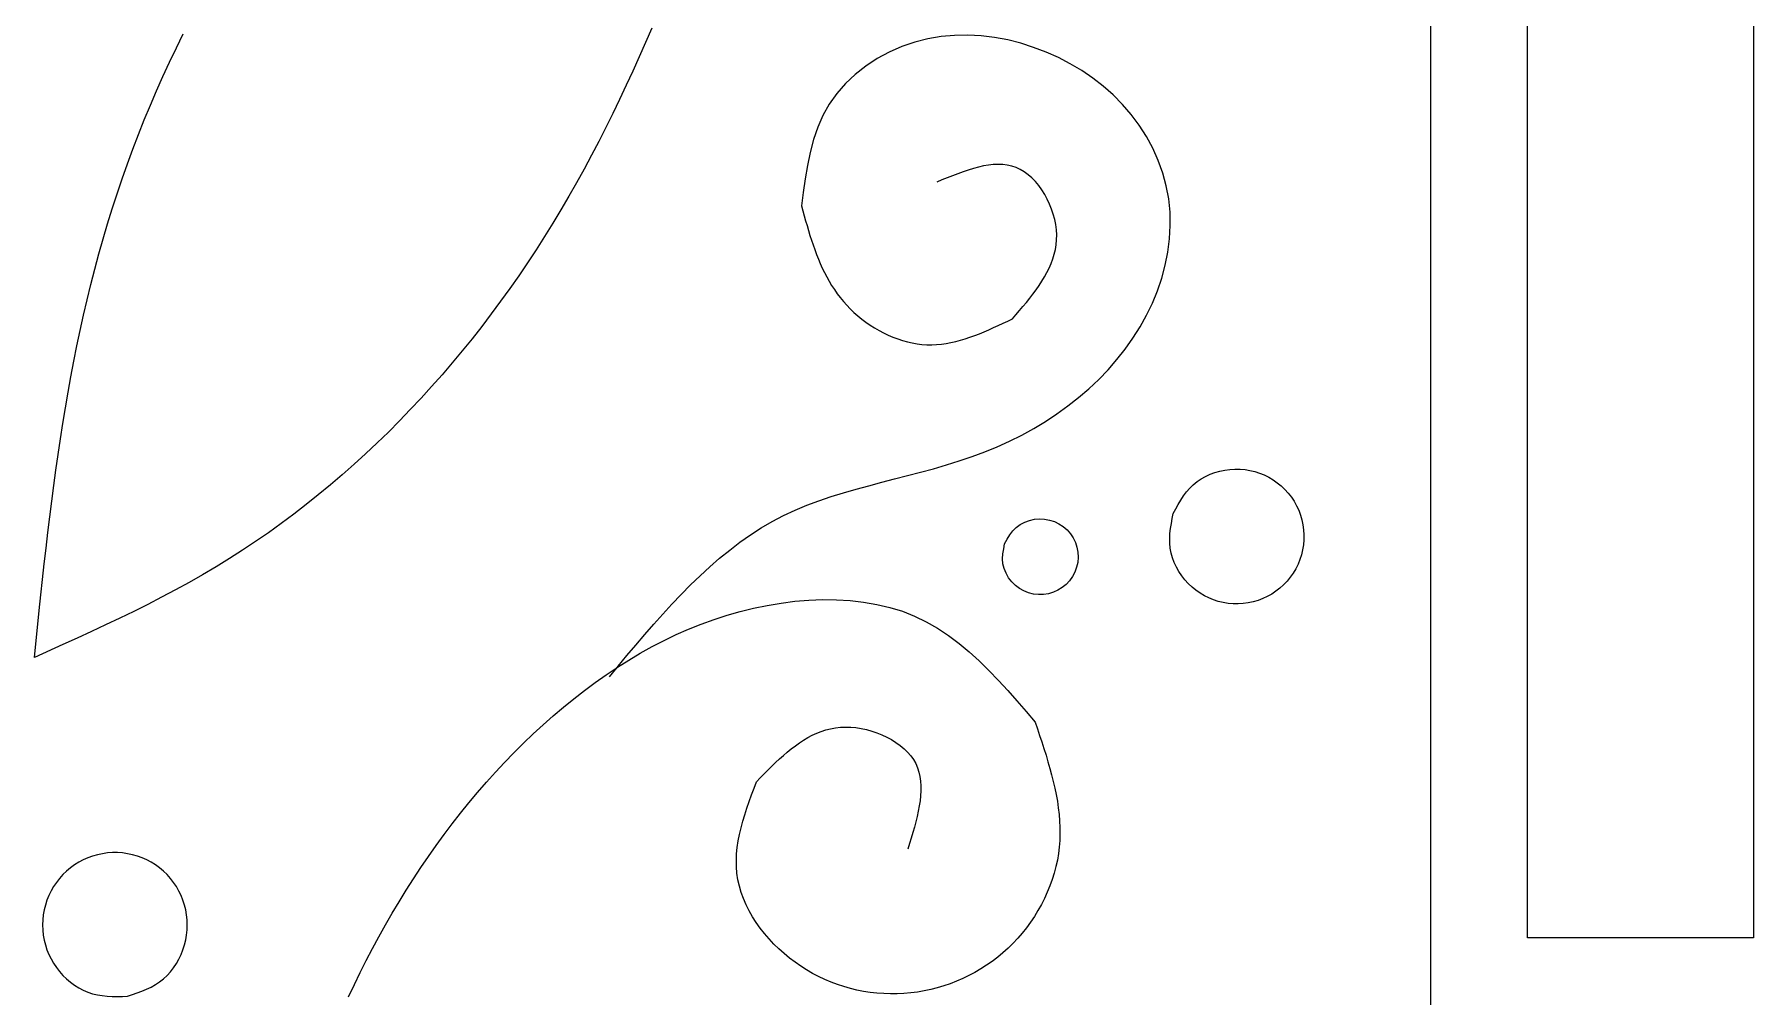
# Model space of a CAD drawing. Extents: x -3475 to 3475, y -2114 to 2114.
# Drawn here: x -1387 to -875, y -1277 to -990 of the extents above; entities that cross this region are included whole.
import ezdxf

# ---------------------------------------------------------------- set-up
doc = ezdxf.new("R2010")
doc.units = 0
doc.header["$MEASUREMENT"] = 0
doc.layers.get('0').update_dxf_attribs({"linetype": 'CONTINUOUS'})

msp = doc.modelspace()

# ---------------------------------------------------------------- linework, layer by layer
for p, q in [((-875.29, -569.47), (-875.29, -1259.09)), ((-971.45, -884.08), (-971.45, -1845.65)), ((-942.6, -1259.09), (-942.6, -884.08)), ((-1344.61, -994.37), (-1342.54, -990.16)), ((-1203.17, -988.52), (-1205.02, -992.79)), ((-1120.97, -991.69), (-1124.88, -992.7)), ((-1117.03, -991.02), (-1120.97, -991.69)), ((-1113.06, -990.65), (-1117.03, -991.02)), ((-1109.08, -990.58), (-1113.06, -990.65)), ((-1105.1, -990.8), (-1109.08, -990.58)), ((-1101.15, -991.28), (-1105.1, -990.8)), ((-1097.23, -992.02), (-1101.15, -991.28)), ((-1093.35, -993), (-1097.23, -992.02)), ((-1346.62, -998.61), (-1344.61, -994.37)), ((-1206.89, -997.05), (-1208.8, -1001.29)), ((-1205.02, -992.79), (-1206.89, -997.05)), ((-1132.46, -995.66), (-1136.04, -997.59)), ((-1128.72, -994.02), (-1132.46, -995.66)), ((-1124.88, -992.7), (-1128.72, -994.02)), ((-1089.54, -994.22), (-1093.35, -993)), ((-1085.8, -995.64), (-1089.54, -994.22)), ((-1082.16, -997.27), (-1085.8, -995.64)), ((-1078.62, -999.1), (-1082.16, -997.27)), ((-1348.59, -1002.87), (-1346.62, -998.61)), ((-1208.8, -1001.29), (-1210.74, -1005.51)), ((-1142.62, -1002.27), (-1145.52, -1004.99)), ((-1139.45, -999.8), (-1142.62, -1002.27)), ((-1136.04, -997.59), (-1139.45, -999.8)), ((-1075.21, -1001.13), (-1078.62, -999.1)), ((-1071.93, -1003.35), (-1075.21, -1001.13)), ((-1352.34, -1011.46), (-1350.49, -1007.15)), ((-1350.49, -1007.15), (-1348.59, -1002.87)), ((-1210.74, -1005.51), (-1212.72, -1009.71)), ((-1145.52, -1004.99), (-1148.12, -1007.94)), ((-1068.8, -1005.78), (-1071.93, -1003.35)), ((-1065.84, -1008.39), (-1068.8, -1005.78)), ((-1354.14, -1015.79), (-1352.34, -1011.46)), ((-1212.72, -1009.71), (-1214.74, -1013.9)), ((-1150.36, -1011.1), (-1152.23, -1014.46)), ((-1148.12, -1007.94), (-1150.36, -1011.1)), ((-1063.06, -1011.2), (-1065.84, -1008.39)), ((-1060.48, -1014.21), (-1063.06, -1011.2)), ((-1355.88, -1020.15), (-1354.14, -1015.79)), ((-1214.74, -1013.9), (-1216.8, -1018.07)), ((-1153.76, -1017.99), (-1155.01, -1021.67)), ((-1152.23, -1014.46), (-1153.76, -1017.99)), ((-1058.12, -1017.4), (-1060.48, -1014.21)), ((-1055.98, -1020.75), (-1058.12, -1017.4)), ((-1357.56, -1024.52), (-1355.88, -1020.15)), ((-1218.91, -1022.21), (-1221.06, -1026.33)), ((-1216.8, -1018.07), (-1218.91, -1022.21)), ((-1155.01, -1021.67), (-1156.02, -1025.47)), ((-1054.09, -1024.26), (-1055.98, -1020.75)), ((-1359.18, -1028.92), (-1357.56, -1024.52)), ((-1221.06, -1026.33), (-1223.26, -1030.43)), ((-1156.02, -1025.47), (-1156.83, -1029.37)), ((-1052.46, -1027.89), (-1054.09, -1024.26)), ((-1051.12, -1031.63), (-1052.46, -1027.89)), ((-1362.24, -1037.78), (-1360.74, -1033.34)), ((-1360.74, -1033.34), (-1359.18, -1028.92)), ((-1223.26, -1030.43), (-1225.52, -1034.5)), ((-1156.83, -1029.37), (-1157.5, -1033.35)), ((-1115.21, -1033.03), (-1116.79, -1033.68)), ((-1113.64, -1032.41), (-1115.21, -1033.03)), ((-1112.07, -1031.81), (-1113.64, -1032.41)), ((-1110.52, -1031.24), (-1112.07, -1031.81)), ((-1108.97, -1030.72), (-1110.52, -1031.24)), ((-1107.44, -1030.26), (-1108.97, -1030.72)), ((-1105.93, -1029.85), (-1107.44, -1030.26)), ((-1104.44, -1029.52), (-1105.93, -1029.85)), ((-1102.97, -1029.27), (-1104.44, -1029.52)), ((-1101.53, -1029.11), (-1102.97, -1029.27)), ((-1100.11, -1029.05), (-1101.53, -1029.11)), ((-1098.72, -1029.1), (-1100.11, -1029.05)), ((-1097.36, -1029.26), (-1098.72, -1029.1)), ((-1096.04, -1029.55), (-1097.36, -1029.26)), ((-1094.75, -1029.97), (-1096.04, -1029.55)), ((-1093.51, -1030.54), (-1094.75, -1029.97)), ((-1092.3, -1031.25), (-1093.51, -1030.54)), ((-1091.14, -1032.1), (-1092.3, -1031.25)), ((-1090.04, -1033.07), (-1091.14, -1032.1)), ((-1088.99, -1034.16), (-1090.04, -1033.07)), ((-1050.07, -1035.45), (-1051.12, -1031.63)), ((-1363.69, -1042.23), (-1362.24, -1037.78)), ((-1225.52, -1034.5), (-1227.82, -1038.54)), ((-1158.07, -1037.37), (-1158.59, -1041.42)), ((-1157.5, -1033.35), (-1158.07, -1037.37)), ((-1116.79, -1033.68), (-1118.36, -1034.33)), ((-1088, -1035.34), (-1088.99, -1034.16)), ((-1087.08, -1036.61), (-1088, -1035.34)), ((-1086.23, -1037.96), (-1087.08, -1036.61)), ((-1085.47, -1039.37), (-1086.23, -1037.96)), ((-1049.34, -1039.33), (-1050.07, -1035.45)), ((-1365.07, -1046.7), (-1363.69, -1042.23)), ((-1230.18, -1042.55), (-1232.59, -1046.54)), ((-1227.82, -1038.54), (-1230.18, -1042.55)), ((-1158.59, -1041.42), (-1158.19, -1042.89)), ((-1158.19, -1042.89), (-1157.78, -1044.35)), ((-1084.78, -1040.83), (-1085.47, -1039.37)), ((-1084.18, -1042.33), (-1084.78, -1040.83)), ((-1083.67, -1043.86), (-1084.18, -1042.33)), ((-1048.94, -1043.26), (-1049.34, -1039.33)), ((-1048.86, -1047.22), (-1048.94, -1043.26)), ((-1366.39, -1051.2), (-1365.07, -1046.7)), ((-1232.59, -1046.54), (-1235.05, -1050.5)), ((-1157.78, -1044.35), (-1157.37, -1045.81)), ((-1157.37, -1045.81), (-1156.95, -1047.26)), ((-1156.95, -1047.26), (-1156.52, -1048.71)), ((-1083.26, -1045.41), (-1083.67, -1043.86)), ((-1082.95, -1046.95), (-1083.26, -1045.41)), ((-1082.75, -1048.49), (-1082.95, -1046.95)), ((-1082.66, -1050), (-1082.75, -1048.49)), ((-1049.08, -1051.17), (-1048.86, -1047.22)), ((-1367.66, -1055.7), (-1366.39, -1051.2)), ((-1235.05, -1050.5), (-1237.56, -1054.42)), ((-1156.52, -1048.71), (-1156.07, -1050.15)), ((-1156.07, -1050.15), (-1155.62, -1051.58)), ((-1155.62, -1051.58), (-1155.14, -1053)), ((-1155.14, -1053), (-1154.64, -1054.41)), ((-1083.06, -1054.38), (-1082.82, -1052.95)), ((-1082.82, -1052.95), (-1082.69, -1051.49)), ((-1082.69, -1051.49), (-1082.66, -1050)), ((-1049.59, -1055.12), (-1049.08, -1051.17)), ((-1368.87, -1060.23), (-1367.66, -1055.7)), ((-1240.12, -1058.31), (-1242.74, -1062.17)), ((-1237.56, -1054.42), (-1240.12, -1058.31)), ((-1154.64, -1054.41), (-1154.12, -1055.81)), ((-1154.12, -1055.81), (-1153.58, -1057.19)), ((-1153.58, -1057.19), (-1153, -1058.55)), ((-1153, -1058.55), (-1152.4, -1059.9)), ((-1084.91, -1059.88), (-1084.32, -1058.54)), ((-1084.32, -1058.54), (-1083.82, -1057.17)), ((-1083.82, -1057.17), (-1083.39, -1055.79)), ((-1083.39, -1055.79), (-1083.06, -1054.38)), ((-1050.37, -1059.03), (-1049.59, -1055.12)), ((-1370.03, -1064.76), (-1368.87, -1060.23)), ((-1242.74, -1062.17), (-1245.41, -1065.99)), ((-1152.4, -1059.9), (-1151.76, -1061.23)), ((-1151.76, -1061.23), (-1151.09, -1062.53)), ((-1151.09, -1062.53), (-1150.37, -1063.81)), ((-1150.37, -1063.81), (-1149.62, -1065.07)), ((-1087.91, -1065.08), (-1087.07, -1063.8)), ((-1087.07, -1063.8), (-1086.29, -1062.51)), ((-1086.29, -1062.51), (-1085.56, -1061.2)), ((-1085.56, -1061.2), (-1084.91, -1059.88)), ((-1052.69, -1066.66), (-1051.41, -1062.88)), ((-1051.41, -1062.88), (-1050.37, -1059.03)), ((-1371.14, -1069.31), (-1370.03, -1064.76)), ((-1245.41, -1065.99), (-1248.13, -1069.77)), ((-1149.62, -1065.07), (-1148.82, -1066.31)), ((-1148.82, -1066.31), (-1147.98, -1067.51)), ((-1147.98, -1067.51), (-1147.09, -1068.69)), ((-1147.09, -1068.69), (-1146.14, -1069.84)), ((-1091.68, -1070.08), (-1090.69, -1068.84)), ((-1090.69, -1068.84), (-1089.72, -1067.6)), ((-1089.72, -1067.6), (-1088.79, -1066.34)), ((-1088.79, -1066.34), (-1087.91, -1065.08)), ((-1054.2, -1070.35), (-1052.69, -1066.66)), ((-1373.2, -1078.45), (-1372.2, -1073.87)), ((-1372.2, -1073.87), (-1371.14, -1069.31)), ((-1250.91, -1073.52), (-1253.73, -1077.23)), ((-1248.13, -1069.77), (-1250.91, -1073.52)), ((-1146.14, -1069.84), (-1145.15, -1070.96)), ((-1145.15, -1070.96), (-1144.1, -1072.04)), ((-1144.1, -1072.04), (-1143, -1073.09)), ((-1143, -1073.09), (-1141.85, -1074.09)), ((-1141.85, -1074.09), (-1140.66, -1075.06)), ((-1095.84, -1074.98), (-1094.78, -1073.76)), ((-1094.78, -1073.76), (-1093.73, -1072.54)), ((-1093.73, -1072.54), (-1092.7, -1071.31)), ((-1092.7, -1071.31), (-1091.68, -1070.08)), ((-1057.85, -1077.4), (-1055.93, -1073.93)), ((-1055.93, -1073.93), (-1054.2, -1070.35)), ((-1374.17, -1083.03), (-1373.2, -1078.45)), ((-1253.73, -1077.23), (-1256.61, -1080.89)), ((-1140.66, -1075.06), (-1139.43, -1075.98)), ((-1139.43, -1075.98), (-1138.16, -1076.86)), ((-1138.16, -1076.86), (-1136.86, -1077.68)), ((-1136.86, -1077.68), (-1135.53, -1078.45)), ((-1135.53, -1078.45), (-1134.17, -1079.17)), ((-1134.17, -1079.17), (-1132.79, -1079.83)), ((-1105.64, -1079.41), (-1104.24, -1078.84)), ((-1104.24, -1078.84), (-1102.83, -1078.24)), ((-1102.83, -1078.24), (-1101.43, -1077.61)), ((-1101.43, -1077.61), (-1100.03, -1076.97)), ((-1100.03, -1076.97), (-1098.63, -1076.32)), ((-1098.63, -1076.32), (-1097.23, -1075.65)), ((-1097.23, -1075.65), (-1095.84, -1074.98)), ((-1059.97, -1080.76), (-1057.85, -1077.4)), ((-1375.09, -1087.63), (-1374.17, -1083.03)), ((-1256.61, -1080.89), (-1259.54, -1084.52)), ((-1132.79, -1079.83), (-1131.39, -1080.42)), ((-1131.39, -1080.42), (-1129.97, -1080.96)), ((-1129.97, -1080.96), (-1128.54, -1081.43)), ((-1128.54, -1081.43), (-1127.1, -1081.83)), ((-1127.1, -1081.83), (-1125.65, -1082.15)), ((-1125.65, -1082.15), (-1124.2, -1082.41)), ((-1124.2, -1082.41), (-1122.75, -1082.58)), ((-1122.75, -1082.58), (-1121.3, -1082.68)), ((-1121.3, -1082.68), (-1119.85, -1082.7)), ((-1119.85, -1082.7), (-1118.41, -1082.64)), ((-1118.41, -1082.64), (-1116.98, -1082.51)), ((-1116.98, -1082.51), (-1115.55, -1082.31)), ((-1115.55, -1082.31), (-1114.12, -1082.05)), ((-1114.12, -1082.05), (-1112.7, -1081.73)), ((-1112.7, -1081.73), (-1111.28, -1081.35)), ((-1111.28, -1081.35), (-1109.87, -1080.93)), ((-1109.87, -1080.93), (-1108.46, -1080.47)), ((-1108.46, -1080.47), (-1107.05, -1079.96)), ((-1107.05, -1079.96), (-1105.64, -1079.41)), ((-1064.75, -1087.13), (-1062.27, -1084)), ((-1062.27, -1084), (-1059.97, -1080.76)), ((-1375.96, -1092.23), (-1375.09, -1087.63)), ((-1262.53, -1088.11), (-1265.56, -1091.65)), ((-1259.54, -1084.52), (-1262.53, -1088.11)), ((-1067.38, -1090.13), (-1064.75, -1087.13)), ((-1376.8, -1096.84), (-1375.96, -1092.23)), ((-1265.56, -1091.65), (-1268.65, -1095.14)), ((-1073.1, -1095.77), (-1070.17, -1093.01)), ((-1070.17, -1093.01), (-1067.38, -1090.13)), ((-1377.6, -1101.46), (-1376.8, -1096.84)), ((-1271.79, -1098.59), (-1274.99, -1102)), ((-1268.65, -1095.14), (-1271.79, -1098.59)), ((-1079.34, -1100.89), (-1076.16, -1098.39)), ((-1076.16, -1098.39), (-1073.1, -1095.77)), ((-1378.36, -1106.08), (-1377.6, -1101.46)), ((-1274.99, -1102), (-1278.23, -1105.35)), ((-1086.02, -1105.49), (-1082.63, -1103.26)), ((-1082.63, -1103.26), (-1079.34, -1100.89)), ((-1379.09, -1110.71), (-1378.36, -1106.08)), ((-1281.53, -1108.66), (-1284.88, -1111.91)), ((-1278.23, -1105.35), (-1281.53, -1108.66)), ((-1096.68, -1111.37), (-1093.05, -1109.55)), ((-1093.05, -1109.55), (-1089.49, -1107.59)), ((-1089.49, -1107.59), (-1086.02, -1105.49)), ((-1379.78, -1115.34), (-1379.09, -1110.71)), ((-1288.28, -1115.11), (-1291.73, -1118.26)), ((-1284.88, -1111.91), (-1288.28, -1115.11)), ((-1107.86, -1115.98), (-1104.09, -1114.58)), ((-1104.09, -1114.58), (-1100.36, -1113.04)), ((-1100.36, -1113.04), (-1096.68, -1111.37)), ((-1381.08, -1124.61), (-1380.44, -1119.97)), ((-1380.44, -1119.97), (-1379.78, -1115.34)), ((-1291.73, -1118.26), (-1295.23, -1121.35)), ((-1123.19, -1120.63), (-1119.34, -1119.57)), ((-1119.34, -1119.57), (-1115.49, -1118.46)), ((-1115.49, -1118.46), (-1111.67, -1117.26)), ((-1111.67, -1117.26), (-1107.86, -1115.98)), ((-1035.56, -1120.69), (-1034.1, -1120.28)), ((-1034.1, -1120.28), (-1032.62, -1119.97)), ((-1032.62, -1119.97), (-1031.12, -1119.77)), ((-1031.12, -1119.77), (-1029.62, -1119.68)), ((-1029.62, -1119.68), (-1028.11, -1119.7)), ((-1028.11, -1119.7), (-1026.62, -1119.83)), ((-1026.62, -1119.83), (-1025.15, -1120.07)), ((-1025.15, -1120.07), (-1023.69, -1120.42)), ((-1381.68, -1129.25), (-1381.08, -1124.61)), ((-1298.77, -1124.38), (-1302.37, -1127.35)), ((-1295.23, -1121.35), (-1298.77, -1124.38)), ((-1142.32, -1125.65), (-1138.54, -1124.62)), ((-1138.54, -1124.62), (-1134.73, -1123.62)), ((-1134.73, -1123.62), (-1130.89, -1122.63)), ((-1130.89, -1122.63), (-1127.05, -1121.64)), ((-1127.05, -1121.64), (-1123.19, -1120.63)), ((-1044.02, -1126.5), (-1043.06, -1125.39)), ((-1043.06, -1125.39), (-1042.02, -1124.35)), ((-1042.02, -1124.35), (-1040.89, -1123.42)), ((-1040.89, -1123.42), (-1039.66, -1122.58)), ((-1039.66, -1122.58), (-1038.35, -1121.85)), ((-1038.35, -1121.85), (-1036.98, -1121.22)), ((-1036.98, -1121.22), (-1035.56, -1120.69)), ((-1023.69, -1120.42), (-1022.27, -1120.87)), ((-1022.27, -1120.87), (-1020.88, -1121.44)), ((-1020.88, -1121.44), (-1019.54, -1122.11)), ((-1019.54, -1122.11), (-1018.25, -1122.88)), ((-1018.25, -1122.88), (-1017.02, -1123.74)), ((-1017.02, -1123.74), (-1015.86, -1124.69)), ((-1015.86, -1124.69), (-1014.77, -1125.73)), ((-1382.27, -1133.89), (-1381.68, -1129.25)), ((-1306.01, -1130.26), (-1309.7, -1133.11)), ((-1302.37, -1127.35), (-1306.01, -1130.26)), ((-1160.51, -1131.91), (-1156.99, -1130.45)), ((-1156.99, -1130.45), (-1153.4, -1129.12)), ((-1153.4, -1129.12), (-1149.76, -1127.88)), ((-1149.76, -1127.88), (-1146.06, -1126.73)), ((-1146.06, -1126.73), (-1142.32, -1125.65)), ((-1047.25, -1131.54), (-1046.5, -1130.22)), ((-1046.5, -1130.22), (-1045.72, -1128.94)), ((-1045.72, -1128.94), (-1044.9, -1127.69)), ((-1044.9, -1127.69), (-1044.02, -1126.5)), ((-1014.77, -1125.73), (-1013.76, -1126.84)), ((-1013.76, -1126.84), (-1012.84, -1128.02)), ((-1012.84, -1128.02), (-1012.01, -1129.27)), ((-1012.01, -1129.27), (-1011.28, -1130.58)), ((-1382.83, -1138.54), (-1382.27, -1133.89)), ((-1309.7, -1133.11), (-1313.44, -1135.89)), ((-1170.58, -1137.18), (-1167.3, -1135.27)), ((-1167.3, -1135.27), (-1163.95, -1133.51)), ((-1163.95, -1133.51), (-1160.51, -1131.91)), ((-1093.51, -1136.16), (-1092.18, -1135.45)), ((-1092.18, -1135.45), (-1090.75, -1134.94)), ((-1090.75, -1134.94), (-1089.26, -1134.62)), ((-1089.26, -1134.62), (-1087.75, -1134.5)), ((-1087.75, -1134.5), (-1086.25, -1134.57)), ((-1086.25, -1134.57), (-1084.77, -1134.84)), ((-1084.77, -1134.84), (-1083.34, -1135.3)), ((-1083.34, -1135.3), (-1081.99, -1135.96)), ((-1048.55, -1135.84), (-1048.28, -1134.35)), ((-1048.28, -1134.35), (-1047.99, -1132.86)), ((-1047.99, -1132.86), (-1047.25, -1131.54)), ((-1011.28, -1130.58), (-1010.65, -1131.94)), ((-1010.65, -1131.94), (-1010.12, -1133.35)), ((-1010.12, -1133.35), (-1009.69, -1134.78)), ((-1009.69, -1134.78), (-1009.38, -1136.25)), ((-1383.37, -1143.19), (-1382.83, -1138.54)), ((-1317.22, -1138.6), (-1321.05, -1141.25)), ((-1313.44, -1135.89), (-1317.22, -1138.6)), ((-1176.9, -1141.43), (-1173.78, -1139.24)), ((-1173.78, -1139.24), (-1170.58, -1137.18)), ((-1098.15, -1141.91), (-1097.41, -1140.58)), ((-1097.41, -1140.58), (-1096.61, -1139.29)), ((-1096.61, -1139.29), (-1095.73, -1138.1)), ((-1095.73, -1138.1), (-1094.71, -1137.04)), ((-1094.71, -1137.04), (-1093.51, -1136.16)), ((-1081.99, -1135.96), (-1080.73, -1136.79)), ((-1080.73, -1136.79), (-1079.59, -1137.78)), ((-1079.59, -1137.78), (-1078.59, -1138.91)), ((-1078.59, -1138.91), (-1077.76, -1140.16)), ((-1077.76, -1140.16), (-1077.1, -1141.52)), ((-1049.04, -1140.28), (-1048.95, -1138.81)), ((-1049.03, -1141.75), (-1049.04, -1140.28)), ((-1048.95, -1138.81), (-1048.78, -1137.33)), ((-1048.78, -1137.33), (-1048.55, -1135.84)), ((-1009.38, -1136.25), (-1009.18, -1137.74)), ((-1009.11, -1140.73), (-1009.24, -1142.23)), ((-1009.18, -1137.74), (-1009.09, -1139.23)), ((-1009.09, -1139.23), (-1009.11, -1140.73)), ((-1383.9, -1147.83), (-1383.37, -1143.19)), ((-1324.92, -1143.82), (-1328.83, -1146.33)), ((-1321.05, -1141.25), (-1324.92, -1143.82)), ((-1182.96, -1146.2), (-1179.96, -1143.76)), ((-1179.96, -1143.76), (-1176.9, -1141.43)), ((-1098.74, -1146.38), (-1098.65, -1144.89)), ((-1098.65, -1144.89), (-1098.43, -1143.4)), ((-1098.43, -1143.4), (-1098.15, -1141.91)), ((-1077.1, -1141.52), (-1076.63, -1142.95)), ((-1076.63, -1142.95), (-1076.35, -1144.43)), ((-1076.35, -1144.43), (-1076.28, -1145.93)), ((-1048.9, -1143.21), (-1049.03, -1141.75)), ((-1048.63, -1144.66), (-1048.9, -1143.21)), ((-1048.22, -1146.09), (-1048.63, -1144.66)), ((-1009.83, -1145.17), (-1010.29, -1146.6)), ((-1009.48, -1143.71), (-1009.83, -1145.17)), ((-1009.24, -1142.23), (-1009.48, -1143.71)), ((-1384.41, -1152.49), (-1383.9, -1147.83)), ((-1332.79, -1148.76), (-1336.79, -1151.12)), ((-1328.83, -1146.33), (-1332.79, -1148.76)), ((-1188.78, -1151.4), (-1185.89, -1148.75)), ((-1185.89, -1148.75), (-1182.96, -1146.2)), ((-1098.64, -1147.84), (-1098.74, -1146.38)), ((-1098.3, -1149.29), (-1098.64, -1147.84)), ((-1097.73, -1150.69), (-1098.3, -1149.29)), ((-1096.96, -1152), (-1097.73, -1150.69)), ((-1077.24, -1150.32), (-1077.94, -1151.65)), ((-1076.73, -1148.9), (-1077.24, -1150.32)), ((-1076.4, -1147.43), (-1076.73, -1148.9)), ((-1076.28, -1145.93), (-1076.4, -1147.43)), ((-1047.7, -1147.5), (-1048.22, -1146.09)), ((-1047.05, -1148.86), (-1047.7, -1147.5)), ((-1046.3, -1150.17), (-1047.05, -1148.86)), ((-1045.45, -1151.43), (-1046.3, -1150.17)), ((-1012.3, -1150.62), (-1013.16, -1151.85)), ((-1011.53, -1149.33), (-1012.3, -1150.62)), ((-1010.86, -1147.99), (-1011.53, -1149.33)), ((-1010.29, -1146.6), (-1010.86, -1147.99)), ((-1384.92, -1157.14), (-1384.41, -1152.49)), ((-1344.89, -1155.64), (-1349, -1157.81)), ((-1340.82, -1153.41), (-1344.89, -1155.64)), ((-1336.79, -1151.12), (-1340.82, -1153.41)), ((-1194.41, -1156.97), (-1191.61, -1154.15)), ((-1191.61, -1154.15), (-1188.78, -1151.4)), ((-1096.03, -1153.2), (-1096.96, -1152)), ((-1094.95, -1154.27), (-1096.03, -1153.2)), ((-1093.75, -1155.18), (-1094.95, -1154.27)), ((-1092.45, -1155.92), (-1093.75, -1155.18)), ((-1091.06, -1156.48), (-1092.45, -1155.92)), ((-1082.28, -1155.73), (-1083.66, -1156.35)), ((-1081, -1154.94), (-1082.28, -1155.73)), ((-1079.84, -1153.99), (-1081, -1154.94)), ((-1078.81, -1152.88), (-1079.84, -1153.99)), ((-1077.94, -1151.65), (-1078.81, -1152.88)), ((-1044.52, -1152.62), (-1045.45, -1151.43)), ((-1043.5, -1153.74), (-1044.52, -1152.62)), ((-1042.4, -1154.78), (-1043.5, -1153.74)), ((-1041.24, -1155.73), (-1042.4, -1154.78)), ((-1040.02, -1156.59), (-1041.24, -1155.73)), ((-1017.43, -1156.03), (-1018.68, -1156.86)), ((-1016.25, -1155.11), (-1017.43, -1156.03)), ((-1015.14, -1154.1), (-1016.25, -1155.11)), ((-1014.11, -1153.01), (-1015.14, -1154.1)), ((-1013.16, -1151.85), (-1014.11, -1153.01)), ((-1385.41, -1161.79), (-1384.92, -1157.14)), ((-1353.13, -1159.93), (-1357.29, -1162.01)), ((-1349, -1157.81), (-1353.13, -1159.93)), ((-1199.88, -1162.84), (-1197.16, -1159.87)), ((-1197.16, -1159.87), (-1194.41, -1156.97)), ((-1176.82, -1162.04), (-1172.83, -1161.06)), ((-1172.83, -1161.06), (-1168.77, -1160.22)), ((-1168.77, -1160.22), (-1164.67, -1159.53)), ((-1164.67, -1159.53), (-1160.55, -1159.02)), ((-1160.55, -1159.02), (-1156.41, -1158.67)), ((-1156.41, -1158.67), (-1152.29, -1158.51)), ((-1152.29, -1158.51), (-1148.18, -1158.55)), ((-1148.18, -1158.55), (-1144.12, -1158.79)), ((-1144.12, -1158.79), (-1140.11, -1159.24)), ((-1140.11, -1159.24), (-1136.17, -1159.93)), ((-1136.17, -1159.93), (-1132.32, -1160.84)), ((-1132.32, -1160.84), (-1128.57, -1162)), ((-1089.6, -1156.85), (-1091.06, -1156.48)), ((-1088.1, -1157.03), (-1089.6, -1156.85)), ((-1086.59, -1157), (-1088.1, -1157.03)), ((-1085.1, -1156.77), (-1086.59, -1157)), ((-1083.66, -1156.35), (-1085.1, -1156.77)), ((-1038.73, -1157.35), (-1040.02, -1156.59)), ((-1037.39, -1158.02), (-1038.73, -1157.35)), ((-1036.01, -1158.59), (-1037.39, -1158.02)), ((-1034.58, -1159.04), (-1036.01, -1158.59)), ((-1033.13, -1159.39), (-1034.58, -1159.04)), ((-1031.65, -1159.64), (-1033.13, -1159.39)), ((-1030.15, -1159.77), (-1031.65, -1159.64)), ((-1028.65, -1159.79), (-1030.15, -1159.77)), ((-1027.15, -1159.7), (-1028.65, -1159.79)), ((-1025.66, -1159.49), (-1027.15, -1159.7)), ((-1024.19, -1159.18), (-1025.66, -1159.49)), ((-1022.75, -1158.75), (-1024.19, -1159.18)), ((-1021.35, -1158.22), (-1022.75, -1158.75)), ((-1019.99, -1157.59), (-1021.35, -1158.22)), ((-1018.68, -1156.86), (-1019.99, -1157.59)), ((-1386.85, -1175.75), (-1385.41, -1161.79)), ((-1365.67, -1166.05), (-1369.89, -1168.02)), ((-1361.47, -1164.04), (-1365.67, -1166.05)), ((-1357.29, -1162.01), (-1361.47, -1164.04)), ((-1205.24, -1168.92), (-1202.57, -1165.85)), ((-1202.57, -1165.85), (-1199.88, -1162.84)), ((-1192.18, -1167.3), (-1188.44, -1165.8)), ((-1188.44, -1165.8), (-1184.63, -1164.41)), ((-1184.63, -1164.41), (-1180.76, -1163.16)), ((-1180.76, -1163.16), (-1176.82, -1162.04)), ((-1128.57, -1162), (-1124.95, -1163.42)), ((-1124.95, -1163.42), (-1121.46, -1165.1)), ((-1121.46, -1165.1), (-1118.1, -1167.02)), ((-1374.12, -1169.97), (-1378.36, -1171.91)), ((-1369.89, -1168.02), (-1374.12, -1169.97)), ((-1207.89, -1172.02), (-1205.24, -1168.92)), ((-1203.05, -1172.5), (-1199.49, -1170.66)), ((-1199.49, -1170.66), (-1195.86, -1168.92)), ((-1195.86, -1168.92), (-1192.18, -1167.3)), ((-1118.1, -1167.02), (-1114.85, -1169.18)), ((-1114.85, -1169.18), (-1111.72, -1171.53)), ((-1378.36, -1171.91), (-1386.85, -1175.75)), ((-1213.38, -1178.63), (-1210, -1176.49)), ((-1213.15, -1178.29), (-1210.52, -1175.15)), ((-1210.52, -1175.15), (-1207.89, -1172.02)), ((-1210, -1176.49), (-1206.55, -1174.45)), ((-1206.55, -1174.45), (-1203.05, -1172.5)), ((-1111.72, -1171.53), (-1108.68, -1174.07)), ((-1108.68, -1174.07), (-1105.72, -1176.76)), ((-1219.98, -1183.16), (-1216.71, -1180.86)), ((-1216.71, -1180.86), (-1213.48, -1178.7)), ((-1215.77, -1181.45), (-1213.48, -1178.7)), ((-1213.48, -1178.7), (-1213.15, -1178.29)), ((-1213.48, -1178.7), (-1213.38, -1178.63)), ((-1105.72, -1176.76), (-1102.83, -1179.59)), ((-1102.83, -1179.59), (-1100.01, -1182.54)), ((-1226.35, -1188.01), (-1223.2, -1185.55)), ((-1223.2, -1185.55), (-1219.98, -1183.16)), ((-1100.01, -1182.54), (-1097.22, -1185.57)), ((-1097.22, -1185.57), (-1094.48, -1188.67)), ((-1232.51, -1193.13), (-1229.46, -1190.54)), ((-1229.46, -1190.54), (-1226.35, -1188.01)), ((-1094.48, -1188.67), (-1091.76, -1191.82)), ((-1091.76, -1191.82), (-1089.05, -1194.99)), ((-1238.45, -1198.49), (-1235.5, -1195.78)), ((-1235.5, -1195.78), (-1232.51, -1193.13)), ((-1151.34, -1197.27), (-1149.93, -1196.91)), ((-1149.93, -1196.91), (-1148.49, -1196.64)), ((-1148.49, -1196.64), (-1147.01, -1196.48)), ((-1147.01, -1196.48), (-1145.5, -1196.42)), ((-1145.5, -1196.42), (-1143.96, -1196.46)), ((-1143.96, -1196.46), (-1142.39, -1196.61)), ((-1142.39, -1196.61), (-1140.82, -1196.85)), ((-1140.82, -1196.85), (-1139.25, -1197.19)), ((-1089.05, -1194.99), (-1088.39, -1196.95)), ((-1088.39, -1196.95), (-1087.73, -1198.91)), ((-1244.17, -1204.08), (-1241.33, -1201.26)), ((-1241.33, -1201.26), (-1238.45, -1198.49)), ((-1161.63, -1202.89), (-1160.42, -1201.97)), ((-1160.42, -1201.97), (-1159.2, -1201.1)), ((-1159.2, -1201.1), (-1157.95, -1200.28)), ((-1157.95, -1200.28), (-1156.68, -1199.53)), ((-1156.68, -1199.53), (-1155.38, -1198.85)), ((-1155.38, -1198.85), (-1154.06, -1198.24)), ((-1154.06, -1198.24), (-1152.72, -1197.71)), ((-1152.72, -1197.71), (-1151.34, -1197.27)), ((-1139.25, -1197.19), (-1137.69, -1197.62)), ((-1137.69, -1197.62), (-1136.16, -1198.14)), ((-1136.16, -1198.14), (-1134.66, -1198.74)), ((-1134.66, -1198.74), (-1133.21, -1199.42)), ((-1133.21, -1199.42), (-1131.81, -1200.17)), ((-1131.81, -1200.17), (-1130.49, -1201)), ((-1130.49, -1201), (-1129.24, -1201.9)), ((-1129.24, -1201.9), (-1128.09, -1202.86)), ((-1087.73, -1198.91), (-1087.09, -1200.87)), ((-1087.09, -1200.87), (-1086.45, -1202.84)), ((-1249.68, -1209.88), (-1246.95, -1206.95)), ((-1246.95, -1206.95), (-1244.17, -1204.08)), ((-1167.47, -1208.1), (-1166.32, -1207)), ((-1166.32, -1207), (-1165.17, -1205.92)), ((-1165.17, -1205.92), (-1164, -1204.87)), ((-1164, -1204.87), (-1162.83, -1203.86)), ((-1162.83, -1203.86), (-1161.63, -1202.89)), ((-1128.09, -1202.86), (-1127.04, -1203.89)), ((-1127.04, -1203.89), (-1126.1, -1204.97)), ((-1126.1, -1204.97), (-1125.29, -1206.12)), ((-1125.29, -1206.12), (-1124.62, -1207.31)), ((-1086.45, -1202.84), (-1085.84, -1204.8)), ((-1085.84, -1204.8), (-1085.25, -1206.76)), ((-1085.25, -1206.76), (-1084.69, -1208.71)), ((-1252.35, -1212.86), (-1249.68, -1209.88)), ((-1171.99, -1212.68), (-1170.86, -1211.52)), ((-1170.86, -1211.52), (-1169.73, -1210.37)), ((-1169.73, -1210.37), (-1168.6, -1209.23)), ((-1168.6, -1209.23), (-1167.47, -1208.1)), ((-1124.62, -1207.31), (-1124.07, -1208.55)), ((-1124.07, -1208.55), (-1123.65, -1209.84)), ((-1123.65, -1209.84), (-1123.35, -1211.17)), ((-1123.35, -1211.17), (-1123.15, -1212.54)), ((-1084.69, -1208.71), (-1084.16, -1210.67)), ((-1084.16, -1210.67), (-1083.67, -1212.63)), ((-1257.55, -1218.95), (-1254.98, -1215.88)), ((-1254.98, -1215.88), (-1252.35, -1212.86)), ((-1174.15, -1218.58), (-1173.44, -1216.61)), ((-1173.44, -1216.61), (-1172.72, -1214.65)), ((-1172.72, -1214.65), (-1171.99, -1212.68)), ((-1123.15, -1216.86), (-1123.31, -1218.37)), ((-1123.15, -1212.54), (-1123.06, -1213.95)), ((-1123.06, -1215.39), (-1123.15, -1216.86)), ((-1123.06, -1213.95), (-1123.06, -1215.39)), ((-1083.67, -1212.63), (-1083.22, -1214.59)), ((-1083.22, -1214.59), (-1082.82, -1216.54)), ((-1082.82, -1216.54), (-1082.47, -1218.5)), ((-1262.53, -1225.22), (-1260.06, -1222.06)), ((-1260.06, -1222.06), (-1257.55, -1218.95)), ((-1176.04, -1224.46), (-1175.45, -1222.5)), ((-1175.45, -1222.5), (-1174.82, -1220.54)), ((-1174.82, -1220.54), (-1174.15, -1218.58)), ((-1123.84, -1221.44), (-1124.19, -1223.02)), ((-1123.54, -1219.89), (-1123.84, -1221.44)), ((-1123.31, -1218.37), (-1123.54, -1219.89)), ((-1082.47, -1218.5), (-1082.18, -1220.45)), ((-1082.18, -1220.45), (-1081.95, -1222.41)), ((-1081.95, -1222.41), (-1081.79, -1224.36)), ((-1264.94, -1228.42), (-1262.53, -1225.22)), ((-1177.03, -1228.36), (-1176.57, -1226.41)), ((-1176.57, -1226.41), (-1176.04, -1224.46)), ((-1125.02, -1226.21), (-1125.49, -1227.82)), ((-1124.59, -1224.6), (-1125.02, -1226.21)), ((-1124.19, -1223.02), (-1124.59, -1224.6)), ((-1081.79, -1224.36), (-1081.7, -1226.31)), ((-1081.7, -1226.31), (-1081.68, -1228.25)), ((-1269.61, -1234.94), (-1267.3, -1231.66)), ((-1267.3, -1231.66), (-1264.94, -1228.42)), ((-1177.9, -1234.18), (-1177.7, -1232.24)), ((-1177.7, -1232.24), (-1177.41, -1230.3)), ((-1177.41, -1230.3), (-1177.03, -1228.36)), ((-1126.49, -1231.07), (-1127, -1232.71)), ((-1125.98, -1229.44), (-1126.49, -1231.07)), ((-1125.49, -1227.82), (-1125.98, -1229.44)), ((-1081.89, -1232.14), (-1082.13, -1234.09)), ((-1081.74, -1230.2), (-1081.89, -1232.14)), ((-1081.68, -1228.25), (-1081.74, -1230.2)), ((-1374.92, -1237.45), (-1376.14, -1238.33)), ((-1373.64, -1236.66), (-1374.92, -1237.45)), ((-1372.31, -1235.95), (-1373.64, -1236.66)), ((-1370.94, -1235.34), (-1372.31, -1235.95)), ((-1369.53, -1234.83), (-1370.94, -1235.34)), ((-1368.08, -1234.41), (-1369.53, -1234.83)), ((-1366.61, -1234.1), (-1368.08, -1234.41)), ((-1365.12, -1233.89), (-1366.61, -1234.1)), ((-1363.62, -1233.79), (-1365.12, -1233.89)), ((-1362.12, -1233.79), (-1363.62, -1233.79)), ((-1360.62, -1233.89), (-1362.12, -1233.79)), ((-1359.13, -1234.1), (-1360.62, -1233.89)), ((-1357.66, -1234.41), (-1359.13, -1234.1)), ((-1356.21, -1234.82), (-1357.66, -1234.41)), ((-1354.8, -1235.34), (-1356.21, -1234.82)), ((-1353.43, -1235.95), (-1354.8, -1235.34)), ((-1352.1, -1236.66), (-1353.43, -1235.95)), ((-1350.83, -1237.45), (-1352.1, -1236.66)), ((-1349.61, -1238.34), (-1350.83, -1237.45)), ((-1271.87, -1238.25), (-1269.61, -1234.94)), ((-1177.98, -1236.1), (-1177.9, -1234.18)), ((-1177.96, -1238.02), (-1177.98, -1236.1)), ((-1082.89, -1237.96), (-1083.4, -1239.89)), ((-1082.47, -1236.03), (-1082.89, -1237.96)), ((-1082.13, -1234.09), (-1082.47, -1236.03)), ((-1380.3, -1242.64), (-1381.14, -1243.89)), ((-1379.37, -1241.46), (-1380.3, -1242.64)), ((-1378.37, -1240.34), (-1379.37, -1241.46)), ((-1377.29, -1239.3), (-1378.37, -1240.34)), ((-1376.14, -1238.33), (-1377.29, -1239.3)), ((-1348.46, -1239.3), (-1349.61, -1238.34)), ((-1347.38, -1240.34), (-1348.46, -1239.3)), ((-1346.37, -1241.46), (-1347.38, -1240.34)), ((-1345.45, -1242.65), (-1346.37, -1241.46)), ((-1344.61, -1243.9), (-1345.45, -1242.65)), ((-1276.23, -1244.98), (-1274.08, -1241.6)), ((-1274.08, -1241.6), (-1271.87, -1238.25)), ((-1177.8, -1239.93), (-1177.96, -1238.02)), ((-1177.51, -1241.84), (-1177.8, -1239.93)), ((-1177.09, -1243.73), (-1177.51, -1241.84)), ((-1084, -1241.79), (-1084.69, -1243.69)), ((-1083.4, -1239.89), (-1084, -1241.79)), ((-1383.11, -1247.94), (-1383.58, -1249.37)), ((-1382.55, -1246.54), (-1383.11, -1247.94)), ((-1381.89, -1245.19), (-1382.55, -1246.54)), ((-1381.14, -1243.89), (-1381.89, -1245.19)), ((-1343.86, -1245.2), (-1344.61, -1243.9)), ((-1343.2, -1246.55), (-1343.86, -1245.2)), ((-1342.63, -1247.95), (-1343.2, -1246.55)), ((-1342.17, -1249.38), (-1342.63, -1247.95)), ((-1278.34, -1248.39), (-1276.23, -1244.98)), ((-1176.53, -1245.6), (-1177.09, -1243.73)), ((-1175.85, -1247.45), (-1176.53, -1245.6)), ((-1175.06, -1249.28), (-1175.85, -1247.45)), ((-1086.3, -1247.4), (-1087.23, -1249.22)), ((-1085.46, -1245.56), (-1086.3, -1247.4)), ((-1084.69, -1243.69), (-1085.46, -1245.56)), ((-1384.2, -1252.31), (-1384.35, -1253.81)), ((-1383.94, -1250.83), (-1384.2, -1252.31)), ((-1383.58, -1249.37), (-1383.94, -1250.83)), ((-1341.8, -1250.83), (-1342.17, -1249.38)), ((-1341.54, -1252.31), (-1341.8, -1250.83)), ((-1341.39, -1253.8), (-1341.54, -1252.31)), ((-1282.39, -1255.3), (-1280.39, -1251.83)), ((-1280.39, -1251.83), (-1278.34, -1248.39)), ((-1174.15, -1251.08), (-1175.06, -1249.28)), ((-1173.15, -1252.85), (-1174.15, -1251.08)), ((-1172.04, -1254.57), (-1173.15, -1252.85)), ((-1089.3, -1252.74), (-1090.44, -1254.45)), ((-1088.23, -1251), (-1089.3, -1252.74)), ((-1087.23, -1249.22), (-1088.23, -1251)), ((-1384.35, -1253.81), (-1384.41, -1255.31)), ((-1384.41, -1255.31), (-1384.36, -1256.81)), ((-1384.36, -1256.81), (-1384.2, -1258.31)), ((-1384.2, -1258.31), (-1383.94, -1259.78)), ((-1341.81, -1259.77), (-1341.55, -1258.29)), ((-1341.55, -1258.29), (-1341.39, -1256.8)), ((-1341.34, -1255.3), (-1341.39, -1253.8)), ((-1341.39, -1256.8), (-1341.34, -1255.3)), ((-1284.34, -1258.8), (-1282.39, -1255.3)), ((-1170.85, -1256.25), (-1172.04, -1254.57)), ((-1169.57, -1257.88), (-1170.85, -1256.25)), ((-1168.21, -1259.46), (-1169.57, -1257.88)), ((-1092.93, -1257.72), (-1094.27, -1259.27)), ((-1091.65, -1256.11), (-1092.93, -1257.72)), ((-1090.44, -1254.45), (-1091.65, -1256.11)), ((-1383.94, -1259.78), (-1383.58, -1261.24)), ((-1383.58, -1261.24), (-1383.11, -1262.66)), ((-1383.11, -1262.66), (-1382.55, -1264.05)), ((-1343.19, -1264.09), (-1342.63, -1262.68)), ((-1342.63, -1262.68), (-1342.17, -1261.24)), ((-1342.17, -1261.24), (-1341.81, -1259.77)), ((-1288.09, -1265.87), (-1286.24, -1262.32)), ((-1286.24, -1262.32), (-1284.34, -1258.8)), ((-1166.78, -1260.99), (-1168.21, -1259.46)), ((-1165.29, -1262.45), (-1166.78, -1260.99)), ((-1163.74, -1263.84), (-1165.29, -1262.45)), ((-1097.13, -1262.21), (-1098.64, -1263.59)), ((-1095.67, -1260.77), (-1097.13, -1262.21)), ((-1094.27, -1259.27), (-1095.67, -1260.77)), ((-875.29, -1259.09), (-942.6, -1259.09)), ((-1382.55, -1264.05), (-1381.89, -1265.4)), ((-1381.89, -1265.4), (-1381.14, -1266.7)), ((-1381.14, -1266.7), (-1380.3, -1267.96)), ((-1380.3, -1267.96), (-1379.37, -1269.16)), ((-1346.36, -1269.23), (-1345.43, -1268.04)), ((-1345.43, -1268.04), (-1344.6, -1266.79)), ((-1344.6, -1266.79), (-1343.85, -1265.46)), ((-1343.85, -1265.46), (-1343.19, -1264.09)), ((-1289.89, -1269.45), (-1288.09, -1265.87)), ((-1162.14, -1265.16), (-1163.74, -1263.84)), ((-1160.49, -1266.41), (-1162.14, -1265.16)), ((-1158.8, -1267.58), (-1160.49, -1266.41)), ((-1157.07, -1268.68), (-1158.8, -1267.58)), ((-1105.21, -1268.4), (-1106.97, -1269.43)), ((-1103.5, -1267.31), (-1105.21, -1268.4)), ((-1101.83, -1266.14), (-1103.5, -1267.31)), ((-1100.21, -1264.9), (-1101.83, -1266.14)), ((-1098.64, -1263.59), (-1100.21, -1264.9)), ((-1379.37, -1269.16), (-1378.36, -1270.29)), ((-1378.36, -1270.29), (-1377.28, -1271.36)), ((-1377.28, -1271.36), (-1376.12, -1272.34)), ((-1376.12, -1272.34), (-1374.91, -1273.24)), ((-1374.91, -1273.24), (-1373.63, -1274.04)), ((-1353.48, -1274.4), (-1352.14, -1273.76)), ((-1352.14, -1273.76), (-1350.85, -1273.04)), ((-1350.85, -1273.04), (-1349.61, -1272.24)), ((-1349.61, -1272.24), (-1348.45, -1271.34)), ((-1348.45, -1271.34), (-1347.37, -1270.33)), ((-1347.37, -1270.33), (-1346.36, -1269.23)), ((-1293.34, -1276.67), (-1291.64, -1273.05)), ((-1291.64, -1273.05), (-1289.89, -1269.45)), ((-1155.3, -1269.7), (-1157.07, -1268.68)), ((-1153.5, -1270.64), (-1155.3, -1269.7)), ((-1151.66, -1271.5), (-1153.5, -1270.64)), ((-1149.8, -1272.29), (-1151.66, -1271.5)), ((-1147.9, -1273), (-1149.8, -1272.29)), ((-1145.99, -1273.63), (-1147.9, -1273)), ((-1144.05, -1274.19), (-1145.99, -1273.63)), ((-1116.25, -1273.44), (-1118.19, -1274.01)), ((-1114.34, -1272.79), (-1116.25, -1273.44)), ((-1112.45, -1272.06), (-1114.34, -1272.79)), ((-1110.59, -1271.26), (-1112.45, -1272.06)), ((-1108.76, -1270.38), (-1110.59, -1271.26)), ((-1106.97, -1269.43), (-1108.76, -1270.38)), ((-1373.63, -1274.04), (-1372.31, -1274.73)), ((-1372.31, -1274.73), (-1370.94, -1275.31)), ((-1370.94, -1275.31), (-1369.54, -1275.76)), ((-1369.54, -1275.76), (-1368.11, -1276.09)), ((-1368.11, -1276.09), (-1366.65, -1276.32)), ((-1366.65, -1276.32), (-1365.17, -1276.46)), ((-1365.17, -1276.46), (-1363.68, -1276.54)), ((-1363.68, -1276.54), (-1362.17, -1276.56)), ((-1362.17, -1276.56), (-1360.65, -1276.55)), ((-1360.65, -1276.55), (-1359.13, -1276.52)), ((-1359.13, -1276.52), (-1357.69, -1276.03)), ((-1357.69, -1276.03), (-1356.27, -1275.52)), ((-1356.27, -1275.52), (-1354.86, -1274.98)), ((-1354.86, -1274.98), (-1353.48, -1274.4)), ((-1142.09, -1274.66), (-1144.05, -1274.19)), ((-1140.12, -1275.05), (-1142.09, -1274.66)), ((-1138.14, -1275.36), (-1140.12, -1275.05)), ((-1136.14, -1275.59), (-1138.14, -1275.36)), ((-1134.14, -1275.74), (-1136.14, -1275.59)), ((-1132.13, -1275.81), (-1134.14, -1275.74)), ((-1130.12, -1275.8), (-1132.13, -1275.81)), ((-1128.11, -1275.7), (-1130.12, -1275.8)), ((-1126.11, -1275.52), (-1128.11, -1275.7)), ((-1124.11, -1275.26), (-1126.11, -1275.52)), ((-1122.12, -1274.93), (-1124.11, -1275.26)), ((-1120.15, -1274.51), (-1122.12, -1274.93)), ((-1118.19, -1274.01), (-1120.15, -1274.51))]:
    msp.add_line(p, q)

doc.saveas('drawing.dxf')
